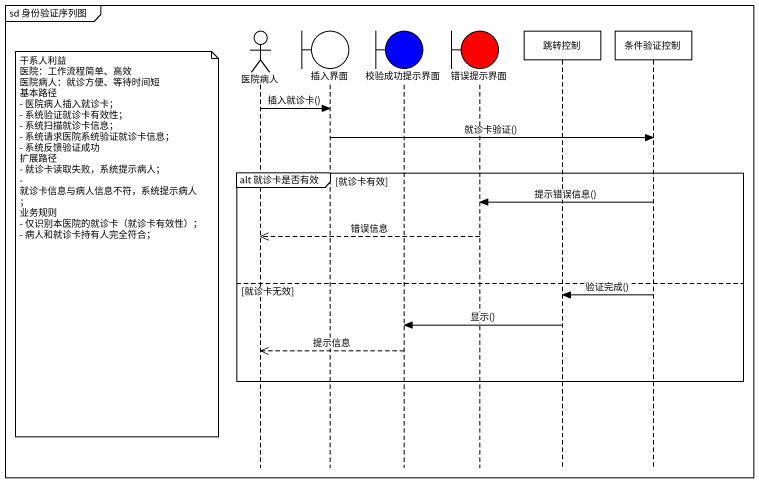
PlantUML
@startuml
mainframe sd 身份验证序列图
hide footbox
actor 医院病人
boundary 插入界面
boundary 校验成功提示界面 #0000FF
boundary 错误提示界面 #FF0000
participant 跳转控制
participant 条件验证控制

医院病人 -> 插入界面 : 插入就诊卡()
插入界面 -> 条件验证控制 : 就诊卡验证()
group alt 就诊卡是否有效 [就诊卡有效]
  条件验证控制 -> 错误提示界面 : 提示错误信息()
  错误提示界面 -->> 医院病人 : 错误信息
  note left of 医院病人
    干系人利益
    医院：工作流程简单、高效
    医院病人：就诊方便、等待时间短
    基本路径
    - 医院病人插入就诊卡；
    - 系统验证就诊卡有效性；
    - 系统扫描就诊卡信息；
    - 系统请求医院系统验证就诊卡信息；
    - 系统反馈验证成功
    扩展路径
    - 就诊卡读取失败，系统提示病人；
    - 就诊卡信息与病人信息不符，系统提示病人；
    业务规则
    - 仅识别本医院的就诊卡（就诊卡有效性）；
    - 病人和就诊卡持有人完全符合；
  end note
else 就诊卡无效
  条件验证控制 -> 跳转控制 : 验证完成()
  跳转控制 -> 校验成功提示界面 : 显示()
  校验成功提示界面 -->> 医院病人 : 提示信息
end
@enduml
